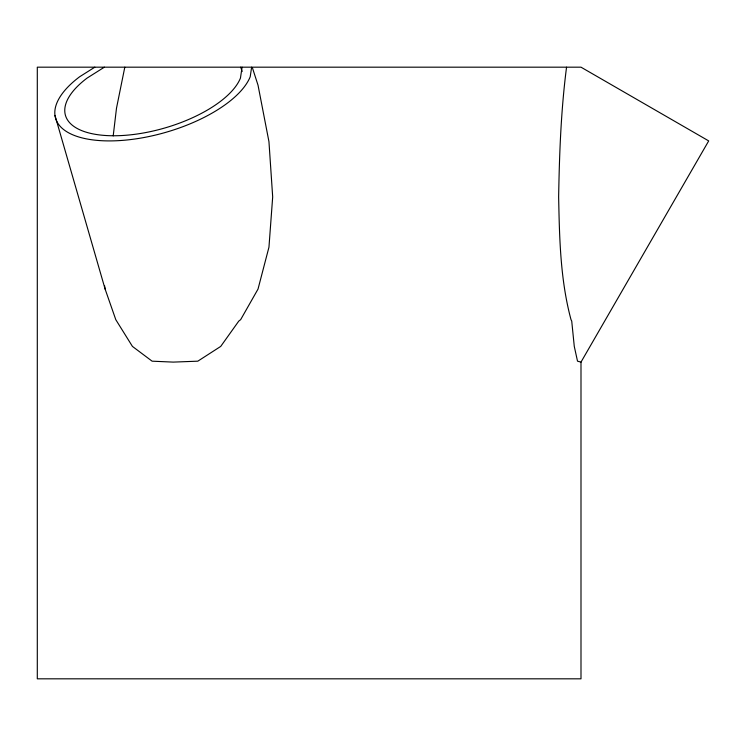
<?xml version="1.0" encoding="UTF-8"?>
<svg xmlns="http://www.w3.org/2000/svg" width="746" height="746" viewBox="0 0 746 746"><rect width="100%" height="100%" fill="white"/><g stroke="black" fill="none" stroke-linecap="round" stroke-linejoin="round"><path stroke-width="1.12" d="M113.206 135.893L116.497 108.189L124.806 67.177M566.55 67.177C560.992 110.184 559.388 153.601 558.642 196.925C559.463 238.058 560.265 279.694 571.016 319.67L571.725 321.088L574.28 346.414L577.516 361.176L580.994 362.108L708.7 140.91L580.994 67.177L37.3 67.177L37.3 678.823L580.994 678.823L580.994 362.108M242.077 67.177L240.454 78.078A91.655 39.687 -16.1 0 1 113.821 135.763A91.655 39.687 -16.1 0 1 87.105 78.078L104.365 67.177M251.635 67.177L250.208 76.745A101.941 44.145 -16.1 0 1 109.364 140.91A101.941 44.145 -16.1 0 1 79.654 76.745L94.817 67.177M54.98 115.425L105.111 289.075L115.789 319.67L132.434 346.414L152.109 361.176L173.221 362.108L197.811 361.176L220.723 346.414L238.785 321.088L240.641 319.67L258.023 289.075L268.952 247.206L272.682 196.925L268.952 141.665L258.023 85.184L252.549 68.231M240.725 67.177L242.142 71.523M104.571 285.681L105.111 289.075"/></g></svg>
